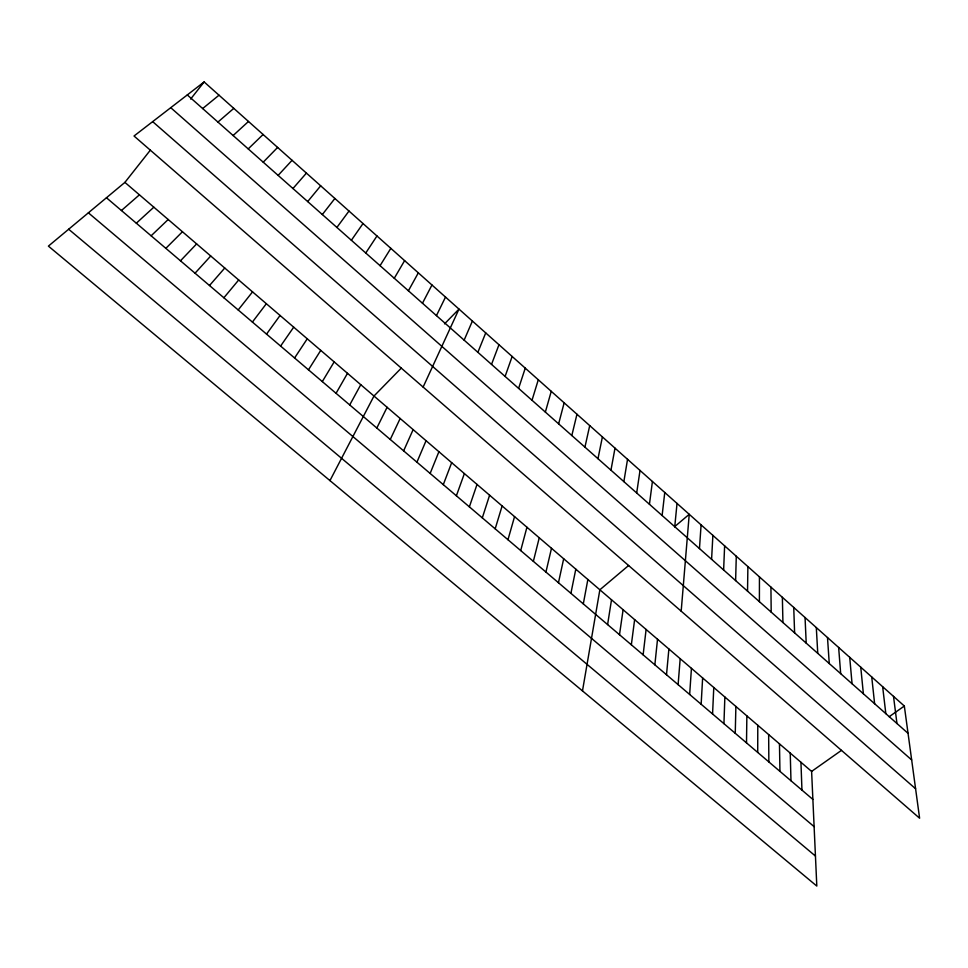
<?xml version="1.0" encoding="UTF-8"?>
<svg xmlns="http://www.w3.org/2000/svg" width="968" height="968" viewBox="0 0 968 968"><rect width="100%" height="100%" fill="white"/><g stroke="black" fill="none" stroke-linecap="round" stroke-linejoin="round"><path stroke-width="1.45" d="M757.714 752.426L757.787 725.262M759.396 601.673L759.444 576.88M747.538 591.17L747.889 566.582M746.51 742.892L746.86 715.884M735.256 733.296L735.886 706.471M735.62 580.606L736.285 556.237M723.943 723.665L724.863 697.008M723.628 569.995L724.621 545.843M712.569 713.985L713.779 687.51M711.589 559.322L712.884 535.389M701.147 704.244L702.635 677.951M699.465 548.59L701.098 524.874M689.652 694.467L691.442 668.344M678.108 684.63L680.189 658.7M681.182 611.171L689.24 514.311L674.611 526.677M666.504 674.756L668.888 649.008M674.744 526.689L677.031 503.433M654.852 664.822L657.526 639.255M662.124 515.52L664.762 492.494M643.127 654.84L646.104 629.466M649.443 504.28L652.42 481.495M631.342 644.797L634.633 619.617M619.496 634.718L623.102 609.731M636.69 492.978L640.017 470.436M607.601 624.578L611.51 599.785M623.864 481.616L627.542 459.328M582.482 690.91L599.857 589.79L628.631 565.494M610.953 470.194L615.007 448.148M583.305 603.887L587.866 579.493M597.982 458.699L602.399 436.907M570.914 593.336L575.803 569.16M558.463 582.736L563.678 558.754M584.938 447.143L589.718 425.605M545.94 572.064L551.494 548.311M571.822 435.527L576.964 414.244M533.356 561.343L539.249 537.797M558.633 423.839L564.15 402.821M520.699 550.562L526.931 527.233M507.97 539.721L514.553 516.622M545.359 412.09L551.252 391.326M495.18 528.831L502.114 505.949M532.013 400.268L538.293 379.771M482.306 517.868L489.602 495.217M518.594 388.386L525.261 368.155M469.371 506.857L477.03 484.423M505.102 376.431L512.157 356.478M456.376 495.773L464.386 473.582M491.526 364.404L498.98 344.729M443.296 484.641L451.681 462.68M477.877 352.316L485.718 332.919M430.143 473.449L438.903 451.717M416.93 462.184L426.053 440.706M464.144 340.155L472.396 321.037M403.632 450.858L413.142 429.623M423.125 387.067L458.989 309.094L444.518 323.893M390.261 439.472L400.159 418.491M436.447 315.616L445.51 297.079M376.818 428.025L387.103 407.286M422.471 303.238L431.958 285.003M329.955 480.6L373.975 396.033L401.309 368.082M349.714 404.939L360.774 384.707M408.411 290.787L418.321 272.843M336.053 393.298L347.5 373.321M394.279 278.264L404.612 260.634M322.308 381.598L334.166 361.887M380.061 265.68L390.83 248.34M308.477 369.824L320.747 350.38M365.759 252.999L376.963 235.974M294.587 357.978L307.255 338.8M280.599 346.072L293.703 327.172M351.372 240.258L363.012 223.547M266.539 334.105L280.054 315.471M336.888 227.444L348.988 211.048M252.406 322.066L266.345 303.71M322.332 214.545L334.88 198.476M124.908 182.383L811.607 771.423L816.81 886.059L48.4 246.114L124.908 182.383L150.355 150.137M190.623 99.075L204.139 81.941L904.33 706.023L919.6 818.214L134.02 136.004L204.139 81.941M238.188 309.954L252.551 291.876M307.691 201.574L320.686 185.82M223.886 297.769L238.685 279.982M292.953 188.518L306.42 173.103M209.499 285.524L224.745 268.027M195.04 273.206L210.721 256M278.131 175.389L292.058 160.313M180.484 260.803L196.625 243.9M263.223 162.188L277.622 147.438M165.855 248.34L182.444 231.739M248.219 148.891L263.102 134.492M151.129 235.805L168.178 219.506M136.331 223.197L153.839 207.2M233.119 135.532L248.486 121.472M121.436 210.516L139.416 194.834M217.933 122.077L233.796 108.368M202.663 108.549L219.01 95.191M811.607 771.423L841.495 750.345M889.168 716.719L904.33 706.023M68.668 229.234L815.443 856.051M88.378 212.827L814.112 826.636M106.456 197.762L812.878 799.411M152.666 121.629L915.595 788.763M170.743 107.69L911.662 759.94M187.296 94.937L908.045 733.333M893.512 696.379L896.961 723.519M882.647 686.699L885.829 713.646M871.732 676.971L874.624 703.736M860.758 667.182L863.371 693.766M849.722 657.357L852.058 683.747M838.639 647.471L840.684 673.668M827.495 637.537L829.261 663.552M816.302 627.554L817.766 653.364M805.049 617.524L806.211 643.139M800.947 762.288L801.952 790.106M793.736 607.444L794.607 632.854M790.239 753.092L790.977 780.765M782.362 597.304L782.93 622.509M779.47 743.86L779.942 771.363M770.927 587.116L771.193 612.115M768.653 734.579L768.858 761.913"/></g></svg>
